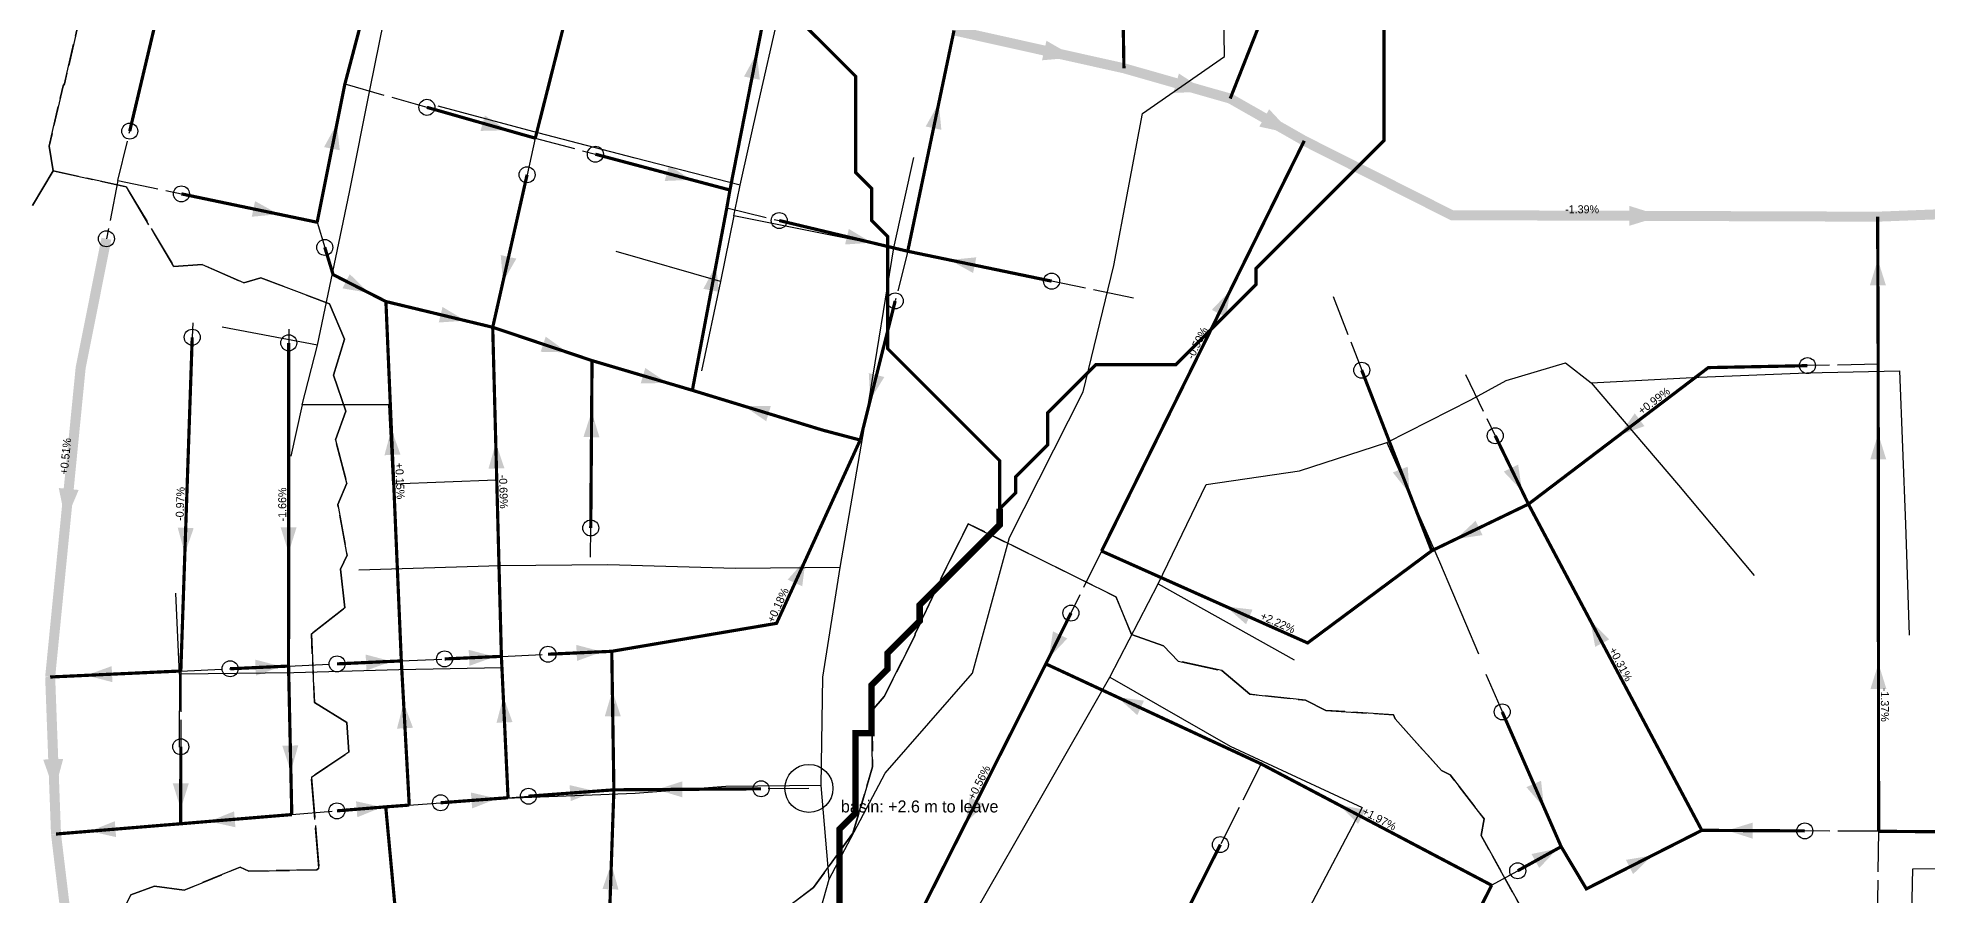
# Model space of a CAD drawing. Header units: metres. Extents: x 441395 to 476894, y 2561381 to 2578972.
# Drawn here: x 450239.8 to 450712, y 2568729.3 to 2568943.6 of the extents above; entities that cross this region are included whole.
import ezdxf
from ezdxf.enums import TextEntityAlignment as Align

# ---------------------------------------------------------------- set-up
doc = ezdxf.new("R2010")
doc.units = ezdxf.units.M
doc.header["$LTSCALE"] = 8
doc.linetypes.add('DASHDOT', pattern=[3.556, 2.54, -0.508, 0, -0.508])
doc.linetypes.add('DASHED', pattern=[1.524, 1.27, -0.254])
for name, color, linetype in [('A_ARROWS', 7, 'Continuous'), ('A_BASINS', 1, 'Continuous'), ('A_BRANCH', 7, 'Continuous'), ('A_BUILT_2006', 252, 'Continuous'), ('A_CATCHMENTS', 7, 'Continuous'), ('A_GRADIENT', 8, 'Continuous'), ('A_HEAD_GAP', 8, 'Continuous'), ('A_HEADS', 8, 'Continuous'), ('A_LATERAL', 7, 'Continuous'), ('A_STREAMS', 5, 'Continuous'), ('A_SUBMAIN', 7, 'Continuous')]:
    doc.layers.add(name, color=color, linetype=linetype)

msp = doc.modelspace()

# ---------------------------------------------------------------- linework, layer by layer
at = {"layer": 'A_ARROWS', "color": 1}
for points in [[(450499.16, 2568938.64), (450490.8, 2568937.94), (450491.89, 2568942.82)], [(450419.52, 2568939.75), (450420.25, 2568933.08), (450416.32, 2568933.86)], [(450532.01, 2568930.03), (450523.63, 2568929.82), (450525, 2568934.63)], [(450357.17, 2568920.46), (450350.47, 2568920.29), (450351.56, 2568924.13)], [(450464.99, 2568927.24), (450465.64, 2568920.57), (450461.72, 2568921.39)], [(450553.27, 2568919.57), (450545.08, 2568921.36), (450547.55, 2568925.7)], [(450314.59, 2568922.12), (450315.29, 2568915.45), (450311.37, 2568916.24)], [(450403.21, 2568908.07), (450396.51, 2568907.78), (450397.54, 2568911.65)], [(450299.99, 2568899.48), (450293.31, 2568898.84), (450294.13, 2568902.75)], [(450645.53, 2568899.04), (450637.52, 2568896.57), (450637.53, 2568901.57)], [(450448.27, 2568892.36), (450441.58, 2568891.91), (450442.51, 2568895.8)], [(450356.08, 2568882.57), (450355.53, 2568889.26), (450359.44, 2568888.38)], [(450409.31, 2568886.74), (450410.09, 2568880.08), (450406.16, 2568880.82)], [(450467.7, 2568888.05), (450474.37, 2568888.71), (450473.56, 2568884.79)], [(450699.65, 2568888.11), (450701.67, 2568881.72), (450697.67, 2568881.71)], [(450322.58, 2568879.82), (450315.97, 2568880.95), (450317.79, 2568884.51)], [(450537.83, 2568880.41), (450536.79, 2568873.79), (450533.21, 2568875.56)], [(450346.73, 2568872.87), (450340.04, 2568872.42), (450340.98, 2568876.31)], [(450372.2, 2568864.96), (450365.5, 2568865.1), (450366.77, 2568868.89)], [(450397.22, 2568857.31), (450390.51, 2568857.21), (450391.65, 2568861.05)], [(450447.87, 2568853.08), (450447.5, 2568859.77), (450451.38, 2568858.8)], [(450378.24, 2568850.17), (450380.19, 2568843.76), (450376.19, 2568843.79)], [(450416.32, 2568851.54), (450423.03, 2568851.58), (450421.86, 2568847.76)], [(450635.03, 2568844.26), (450638.92, 2568849.72), (450641.34, 2568846.53)], [(450328.2, 2568845.74), (450330.47, 2568839.43), (450326.47, 2568839.26)], [(450699.75, 2568844.6), (450701.76, 2568838.21), (450697.76, 2568838.2)], [(450354.29, 2568842.34), (450356.45, 2568836), (450352.46, 2568835.89)], [(450582.63, 2568829.71), (450578.45, 2568834.96), (450582.18, 2568836.4)], [(450610.77, 2568830.28), (450606.17, 2568835.16), (450609.77, 2568836.91)], [(450594.25, 2568818.32), (450599.14, 2568822.9), (450600.88, 2568819.3)], [(450431.71, 2568813.18), (450430.87, 2568806.52), (450427.23, 2568808.19)], [(450536.74, 2568801.47), (450543.4, 2568800.69), (450541.77, 2568797.03)], [(450627.79, 2568797.97), (450632.56, 2568793.26), (450629.03, 2568791.38)], [(450380.89, 2568790.16), (450374.59, 2568787.87), (450374.4, 2568791.87)], [(450328.25, 2568787.76), (450321.95, 2568785.47), (450321.77, 2568789.46)], [(450354.01, 2568788.93), (450347.7, 2568786.64), (450347.52, 2568790.64)], [(450699.81, 2568787.23), (450701.81, 2568780.83), (450697.81, 2568780.83)], [(450356.17, 2568778.88), (450358.47, 2568772.58), (450354.47, 2568772.39)], [(450383.42, 2568780.43), (450385.52, 2568774.06), (450381.52, 2568774)], [(450331.25, 2568777.45), (450333.6, 2568771.17), (450329.61, 2568770.95)], [(450354.6, 2568753.48), (450348.37, 2568751.01), (450348.07, 2568755)], [(450379.25, 2568755.32), (450373.02, 2568752.85), (450372.72, 2568756.84)], [(450394.51, 2568755.73), (450400.9, 2568757.78), (450400.93, 2568753.78)], [(450616.23, 2568751.27), (450611.83, 2568756.33), (450615.5, 2568757.93)], [(450325.9, 2568751.34), (450319.68, 2568748.82), (450319.36, 2568752.81)], [(450661.97, 2568745.51), (450668.38, 2568747.47), (450668.35, 2568743.47)], [(450619.67, 2568740.99), (450615.05, 2568736.14), (450613.11, 2568739.63)], [(450383.16, 2568737.21), (450384.94, 2568730.74), (450380.94, 2568730.88)], [(450643.31, 2568739.28), (450638.51, 2568734.6), (450636.7, 2568738.17)]]:
    msp.add_solid(points, dxfattribs=at)
at = {"layer": 'A_ARROWS', "color": 2}
for points in [[(450246.78, 2568822.87), (450245.07, 2568831.07), (450250.05, 2568830.58)], [(450276.58, 2568814.7), (450274.8, 2568821.17), (450278.8, 2568821.03)], [(450302.52, 2568814.88), (450300.52, 2568821.28), (450304.52, 2568821.28)], [(450492.49, 2568788.62), (450493.53, 2568795.25), (450497.12, 2568793.48)], [(450300.66, 2568786.49), (450294.36, 2568784.2), (450294.17, 2568788.2)], [(450251.99, 2568784.27), (450258.3, 2568786.56), (450258.48, 2568782.56)], [(450509.63, 2568778.82), (450516.28, 2568777.94), (450514.59, 2568774.31)], [(450243.99, 2568755.31), (450241.19, 2568763.22), (450246.19, 2568763.4)], [(450303.07, 2568760.32), (450300.93, 2568766.67), (450304.93, 2568766.76)], [(450275.56, 2568750.88), (450273.57, 2568757.28), (450277.57, 2568757.28)], [(450282.67, 2568747.77), (450288.89, 2568750.29), (450289.22, 2568746.31)], [(450471.62, 2568747.17), (450472.71, 2568753.78), (450476.28, 2568751.98)], [(450565.03, 2568751.88), (450571.62, 2568750.67), (450569.76, 2568747.13)], [(450252.87, 2568745.32), (450259.08, 2568747.83), (450259.41, 2568743.85)]]:
    msp.add_solid(points, dxfattribs=at)
at = {"layer": 'A_BASINS', "color": 1}
msp.add_circle((450432.53, 2568756.01), 6, dxfattribs=at)
at = {"layer": 'A_BRANCH', "color": 1, "const_width": 0.8}
for points in [[(450262.81, 2568920.23), (450280.72, 2568995.75)], [(450337.07, 2568926.18), (450364.16, 2568918.47)], [(450379.17, 2568914.47), (450412.8, 2568905.52)], [(450362.11, 2568909.34), (450353.52, 2568871.23)], [(450275.72, 2568904.56), (450309.64, 2568897.47)], [(450425.11, 2568897.9), (450457.23, 2568890.22)], [(450311.56, 2568891.18), (450313.64, 2568884.38), (450326.83, 2568877.66)], [(450454.1, 2568877.81), (450445.35, 2568843.05)], [(450682.07, 2568861.64), (450676.05, 2568861.52), (450657.29, 2568861.15), (450612.34, 2568827.04)], [(450314.62, 2568787.13), (450330.68, 2568787.87)], [(450341.49, 2568788.36), (450355.69, 2568789.01)], [(450367.33, 2568789.54), (450383.27, 2568790.27)], [(450340.5, 2568752.43), (450357.35, 2568753.69)], [(450362.46, 2568754.07), (450383.8, 2568755.66)], [(450271.21, 2568714.77), (450329.06, 2568726.94), (450326.79, 2568751.41)], [(450314.59, 2568750.41), (450326.79, 2568751.41)], [(450681.41, 2568745.4), (450655.67, 2568745.54)]]:
    msp.add_lwpolyline(points, dxfattribs=at)
at = {"layer": 'A_BRANCH', "color": 2, "const_width": 0.8}
for points in [[(450498.02, 2568799.83), (450491.75, 2568787.13)], [(450287.9, 2568785.91), (450302.5, 2568786.58)], [(450275.57, 2568766.43), (450275.56, 2568747.19)]]:
    msp.add_lwpolyline(points, dxfattribs=at)
at = {"layer": 'A_BRANCH', "color": 2, "linetype": 'DASHED', "const_width": 0.8}
msp.add_lwpolyline([(450535.36, 2568741.98), (450514.27, 2568700.1)], dxfattribs=at)
at = {"layer": 'A_BRANCH', "color": 1, "linetype": 'DASHED', "const_width": 0.8}
msp.add_lwpolyline([(450609.66, 2568735.44), (450620.52, 2568741.46)], dxfattribs=at)
at = {"layer": 'A_BUILT_2006', "color": 252}
for points in [[(450536.39, 2568938.88), (450535.69, 2568983.7)], [(450322.89, 2568930.9), (450327.44, 2568953.53)], [(450420, 2568927.63), (450424.74, 2568948.47)], [(450515.87, 2568924.62), (450536.39, 2568938.88)], [(450317.74, 2568905), (450322.89, 2568930.9)], [(450364.79, 2568919.84), (450339.87, 2568926.43)], [(450415.35, 2568906.71), (450420, 2568927.63)], [(450508.75, 2568886.68), (450515.87, 2568924.62)], [(450389.1, 2568913.47), (450364.79, 2568919.84)], [(450415.35, 2568906.71), (450389.1, 2568913.47)], [(450453.78, 2568891.06), (450458.76, 2568913.67)], [(450413.8, 2568899.1), (450414.58, 2568903.1), (450415.35, 2568906.71)], [(450309.76, 2568866.72), (450317.74, 2568905)], [(450413.8, 2568899.1), (450410.44, 2568882.66)], [(450453.78, 2568891.06), (450413.8, 2568899.1)], [(450447.5, 2568852.59), (450453.78, 2568891.06)], [(450410.44, 2568882.66), (450384.4, 2568890.15)], [(450501.11, 2568855.07), (450508.75, 2568886.68)], [(450410.44, 2568882.66), (450405.68, 2568860.34)], [(450309.76, 2568866.72), (450285.87, 2568871.26)], [(450305.94, 2568851.87), (450309.76, 2568866.72)], [(450597.91, 2568853.13), (450606.75, 2568857.9)], [(450606.75, 2568857.9), (450621.61, 2568862.36), (450628.05, 2568857.36)], [(450628.05, 2568857.36), (450654.93, 2568858.74)], [(450654.93, 2568858.74), (450681.92, 2568859.88)], [(450681.92, 2568859.88), (450705.11, 2568860.34)], [(450705.11, 2568860.34), (450706.55, 2568822.03)], [(450482.69, 2568818.71), (450501.11, 2568855.07)], [(450576.97, 2568842.45), (450597.91, 2568853.13)], [(450628.05, 2568857.36), (450649.81, 2568831.78)], [(450305.94, 2568851.87), (450303.05, 2568839.02)], [(450327.59, 2568851.89), (450305.94, 2568851.87)], [(450328.58, 2568832.02), (450327.59, 2568851.89)], [(450440.35, 2568811.24), (450447.5, 2568852.59)], [(450555.12, 2568835.39), (450576.97, 2568842.45)], [(450576.97, 2568842.45), (450590.11, 2568812.65)], [(450531.83, 2568831.96), (450555.12, 2568835.39)], [(450354.36, 2568833.07), (450328.58, 2568832.02)], [(450355.29, 2568811.59), (450354.36, 2568833.07)], [(450519.82, 2568807.09), (450531.83, 2568831.96)], [(450649.81, 2568831.78), (450668.79, 2568809.24)], [(450706.55, 2568822.03), (450707.52, 2568794.3)], [(450473.4, 2568784.82), (450482.69, 2568818.71)], [(450355.29, 2568811.59), (450320.09, 2568810.54)], [(450382.29, 2568811.86), (450355.29, 2568811.59)], [(450355.29, 2568811.59), (450355.74, 2568786.14)], [(450414.22, 2568810.93), (450382.29, 2568811.86)], [(450440.35, 2568811.24), (450414.22, 2568810.93)], [(450436.03, 2568783.83), (450440.35, 2568811.24)], [(450590.11, 2568812.65), (450599.9, 2568789.68)], [(450507.74, 2568783.77), (450519.82, 2568807.09)], [(450519.82, 2568807.09), (450553.76, 2568788.1)], [(450275.23, 2568784.56), (450274.35, 2568804.83)], [(450275.23, 2568784.56), (450275.2, 2568766.28)], [(450303.85, 2568784.87), (450275.23, 2568784.56)], [(450330.04, 2568785.61), (450303.85, 2568784.87)], [(450355.74, 2568786.14), (450330.04, 2568785.61)], [(450435.6, 2568756.73), (450436.03, 2568783.83)], [(450451.62, 2568759.79), (450473.4, 2568784.82)], [(450490.84, 2568754.27), (450507.74, 2568783.77)], [(450507.74, 2568783.77), (450537.84, 2568766.59)], [(450537.84, 2568766.59), (450570.8, 2568751.22)], [(450437.6, 2568733.36), (450451.62, 2568759.79)], [(450389.13, 2568754.72), (450356.82, 2568753.52)], [(450411.79, 2568756.47), (450389.13, 2568754.72)], [(450435.6, 2568756.73), (450411.79, 2568756.47)], [(450437.6, 2568733.36), (450435.6, 2568756.73)], [(450473.94, 2568724.76), (450490.84, 2568754.27)], [(450570.8, 2568751.22), (450557.53, 2568726.08)], [(450707.56, 2568697.97), (450708.42, 2568735.91)], [(450708.42, 2568735.91), (450734.2, 2568736.2)], [(450428.92, 2568702.51), (450437.6, 2568733.36)]]:
    msp.add_lwpolyline(points, dxfattribs=at)
at = {"layer": 'A_CATCHMENTS', "color": 3, "linetype": 'DASHED'}
msp.add_lwpolyline([(450249.85, 2568946.56), (450246.52, 2568932.07), (450246.16, 2568931.56), (450242.67, 2568916.51), (450243.66, 2568910.31), (450238.54, 2568901.62)], dxfattribs=at)
at = {"layer": 'A_CATCHMENTS', "color": 1, "linetype": 'DASHED'}
for points in [[(450258.3, 2568719.96), (450263.1, 2568729.43), (450269, 2568731.56), (450276.44, 2568730.57), (450290.42, 2568736.37), (450292.55, 2568735.3), (450309.57, 2568735.71), (450310.09, 2568736.08), (450308.21, 2568758.86), (450317.53, 2568765.05), (450317.06, 2568772.49), (450308.99, 2568777.44), (450308.21, 2568794.65), (450308.21, 2568794.65), (450316.56, 2568801.14), (450315.47, 2568810.8), (450317.13, 2568814.27), (450314.79, 2568826.95), (450317.04, 2568832.26), (450314.22, 2568843.1), (450316.84, 2568850.24), (450313.77, 2568859.25), (450316.51, 2568868.22), (450312.73, 2568877.11), (450295.61, 2568883.59), (450291.31, 2568882.33), (450280.88, 2568886.93), (450273.86, 2568886.4), (450261.92, 2568906.35), (450243.66, 2568910.31), (450242.67, 2568916.51), (450246.16, 2568931.56), (450246.52, 2568932.07), (450249.85, 2568946.56)], [(450614.28, 2568719.42), (450600.5, 2568744.28), (450601.28, 2568748.42), (450592.77, 2568759.42), (450590.61, 2568760.45), (450579.03, 2568773.39), (450578.59, 2568774.38), (450561.75, 2568775.52), (450556.65, 2568778.08), (450542.7, 2568779.54), (450535.7, 2568785.44), (450524.77, 2568787.84), (450521.14, 2568791.67), (450513.13, 2568794.46), (450509.26, 2568803.91), (450472.32, 2568822.16), (450465.56, 2568808.52), (450465.44, 2568808.03), (450459.09, 2568794.6), (450458.99, 2568794.13), (450451.34, 2568778.97), (450448.23, 2568775.44), (450448.45, 2568761.42), (450443.55, 2568744.87), (450433.69, 2568731.27), (450419.31, 2568720.37)]]:
    msp.add_lwpolyline(points, dxfattribs=at)
at = {"layer": 'A_CATCHMENTS', "color": 2, "linetype": 'DASHED'}
for points in [[(450238.54, 2568901.62), (450243.66, 2568910.31), (450261.92, 2568906.35), (450273.86, 2568886.4), (450280.88, 2568886.93), (450291.31, 2568882.33), (450295.61, 2568883.59), (450312.73, 2568877.11), (450316.51, 2568868.22), (450313.77, 2568859.25), (450316.84, 2568850.24), (450314.22, 2568843.1), (450317.04, 2568832.26), (450314.79, 2568826.95), (450317.13, 2568814.27), (450315.47, 2568810.8), (450316.56, 2568801.14), (450308.21, 2568794.65), (450308.99, 2568777.44), (450317.06, 2568772.49), (450317.53, 2568765.05), (450308.21, 2568758.86), (450310.09, 2568736.08), (450309.57, 2568735.71), (450292.55, 2568735.3), (450290.42, 2568736.37), (450276.44, 2568730.57), (450269, 2568731.56), (450263.1, 2568729.43), (450258.3, 2568719.96)], [(450419.31, 2568720.37), (450433.69, 2568731.27), (450443.55, 2568744.87), (450448.45, 2568761.42), (450448.23, 2568775.44), (450451.34, 2568778.97), (450458.99, 2568794.13), (450459.09, 2568794.6), (450465.44, 2568808.03), (450465.56, 2568808.52), (450472.32, 2568822.16), (450509.26, 2568803.91), (450513.13, 2568794.46), (450521.14, 2568791.67), (450524.77, 2568787.84), (450535.7, 2568785.44), (450542.7, 2568779.54), (450556.65, 2568778.08), (450561.75, 2568775.52), (450578.59, 2568774.38), (450579.03, 2568773.39), (450590.61, 2568760.45), (450592.77, 2568759.42), (450601.28, 2568748.42), (450600.5, 2568744.28), (450614.28, 2568719.42)]]:
    msp.add_lwpolyline(points, dxfattribs=at)
at = {"layer": 'A_HEAD_GAP', "color": 8, "linetype": 'DASHED'}
for points in [[(450316.58, 2568932.02), (450337.07, 2568926.18)], [(450259.88, 2568907.87), (450262.81, 2568920.23)], [(450364.16, 2568918.47), (450362.11, 2568909.34)], [(450364.16, 2568918.47), (450379.17, 2568914.47)], [(450259.88, 2568907.87), (450256.98, 2568893.35)], [(450259.88, 2568907.87), (450275.72, 2568904.56)], [(450412.01, 2568901.03), (450425.11, 2568897.9)], [(450309.64, 2568897.47), (450311.56, 2568891.18)], [(450457.23, 2568890.22), (450454.1, 2568877.81)], [(450513.62, 2568878.51), (450493.19, 2568882.75)], [(450563.52, 2568878.93), (450570.68, 2568860.5)], [(450278.55, 2568872.35), (450278.43, 2568868.73)], [(450302.55, 2568870.75), (450302.55, 2568867.34)], [(450596.62, 2568859.43), (450604.05, 2568844.12)], [(450699.74, 2568862), (450682.07, 2568861.64)], [(450377.96, 2568813.78), (450378.02, 2568821.08)], [(450505.68, 2568815.32), (450498.02, 2568799.83)], [(450302.5, 2568786.58), (450314.62, 2568787.13)], [(450330.68, 2568787.87), (450341.49, 2568788.36)], [(450355.69, 2568789.01), (450367.33, 2568789.54)], [(450275.58, 2568785.35), (450275.57, 2568766.43)], [(450275.58, 2568785.35), (450287.9, 2568785.91)], [(450601.68, 2568784.54), (450605.79, 2568775.14)], [(450545.52, 2568762.15), (450535.36, 2568741.98)], [(450357.35, 2568753.69), (450362.46, 2568754.07)], [(450432.53, 2568756.01), (450420.58, 2568755.92)], [(450303.31, 2568749.48), (450314.59, 2568750.41)], [(450332.66, 2568751.85), (450340.5, 2568752.43)], [(450699.85, 2568745.3), (450681.41, 2568745.4)], [(450699.85, 2568745.3), (450699.45, 2568722.85)], [(450603.14, 2568731.82), (450609.66, 2568735.44)]]:
    msp.add_lwpolyline(points, dxfattribs=at)
at = {"layer": 'A_HEADS', "color": 1}
for centre in [(450337.07, 2568926.18), (450262.81, 2568920.23), (450379.17, 2568914.47), (450362.11, 2568909.34), (450275.72, 2568904.56), (450425.11, 2568897.9), (450311.56, 2568891.18), (450493.19, 2568882.75), (450454.1, 2568877.81), (450682.07, 2568861.64), (450570.68, 2568860.5), (450604.05, 2568844.12), (450378.02, 2568821.08), (450314.62, 2568787.13), (450341.49, 2568788.36), (450367.33, 2568789.54), (450605.79, 2568775.14), (450340.5, 2568752.43), (450362.46, 2568754.07), (450420.58, 2568755.92), (450314.59, 2568750.41), (450681.41, 2568745.4), (450609.66, 2568735.44)]:
    msp.add_circle(centre, 2, dxfattribs=at)
at = {"layer": 'A_HEADS', "color": 2}
for centre in [(450256.98, 2568893.35), (450278.43, 2568868.73), (450302.55, 2568867.34), (450498.02, 2568799.83), (450287.9, 2568785.91), (450275.57, 2568766.43), (450535.36, 2568741.98)]:
    msp.add_circle(centre, 2, dxfattribs=at)
at = {"layer": 'A_LATERAL', "color": 1, "const_width": 0.8}
for points in [[(450545.92, 2569067.29), (450549.71, 2568958.5), (450537.82, 2568928.37)], [(450509.95, 2569015.02), (450511.26, 2568935.94)], [(450316.58, 2568932.02), (450329.32, 2568980.26)], [(450364.16, 2568918.47), (450376.7, 2568968.07)], [(450699.74, 2568862), (450699.61, 2568898.86)], [(450326.83, 2568877.66), (450353.52, 2568871.23)], [(450353.52, 2568871.23), (450378.34, 2568862.9)], [(450378.34, 2568862.9), (450403.41, 2568855.48)], [(450699.79, 2568808.51), (450699.74, 2568862)], [(450612.34, 2568827.04), (450588.19, 2568815.4)], [(450588.19, 2568815.4), (450557.16, 2568792.36), (450505.68, 2568815.32)], [(450326.79, 2568751.41), (450332.66, 2568751.85)], [(450620.52, 2568741.46), (450626.82, 2568730.91), (450655.67, 2568745.54)]]:
    msp.add_lwpolyline(points, dxfattribs=at)
at = {"layer": 'A_LATERAL', "color": 1, "linetype": 'DASHDOT', "const_width": 0.8}
for points in [[(450412.8, 2568905.52), (450422.72, 2568956.03)], [(450457.23, 2568890.22), (450468.8, 2568945.4)], [(450309.64, 2568897.47), (450316.58, 2568932.02)], [(450505.68, 2568815.32), (450556.32, 2568917.83)], [(450493.19, 2568882.75), (450457.23, 2568890.22)], [(450355.69, 2568789.01), (450353.52, 2568871.23)], [(450378.02, 2568821.08), (450378.34, 2568862.9)], [(450570.68, 2568860.5), (450588.19, 2568815.4)], [(450445.35, 2568843.05), (450435.95, 2568845.54), (450403.41, 2568855.48)], [(450604.05, 2568844.12), (450612.34, 2568827.04)], [(450699.85, 2568745.3), (450699.79, 2568808.51)], [(450383.8, 2568755.66), (450383.27, 2568790.27)], [(450605.79, 2568775.14), (450620.52, 2568741.46)], [(450381.86, 2568699.53), (450383.8, 2568755.66)], [(450420.58, 2568755.92), (450383.8, 2568755.66)]]:
    msp.add_lwpolyline(points, dxfattribs=at)
at = {"layer": 'A_LATERAL', "color": 1, "linetype": 'DASHED', "const_width": 0.8}
for points in [[(450412.01, 2568901.03), (450412.8, 2568905.52)], [(450403.41, 2568855.48), (450412.01, 2568901.03)], [(450330.68, 2568787.87), (450326.83, 2568877.66)], [(450383.27, 2568790.27), (450424.45, 2568797.26), (450445.35, 2568843.05)], [(450655.67, 2568745.54), (450612.34, 2568827.04)], [(450332.66, 2568751.85), (450330.68, 2568787.87)], [(450357.35, 2568753.69), (450355.69, 2568789.01)], [(450755.35, 2568744.9), (450699.85, 2568745.3)]]:
    msp.add_lwpolyline(points, dxfattribs=at)
at = {"layer": 'A_LATERAL', "color": 2, "linetype": 'DASHDOT', "const_width": 0.8}
for points in [[(450278.43, 2568868.73), (450275.58, 2568785.35)], [(450302.55, 2568867.34), (450302.5, 2568786.58)], [(450303.31, 2568749.48), (450275.56, 2568747.19)]]:
    msp.add_lwpolyline(points, dxfattribs=at)
at = {"layer": 'A_LATERAL', "color": 2, "const_width": 0.8}
for points in [[(450491.75, 2568787.13), (450461.19, 2568726.48)], [(450545.52, 2568762.15), (450491.75, 2568787.13)], [(450275.58, 2568785.35), (450242.93, 2568783.85)], [(450603.14, 2568731.82), (450545.52, 2568762.15)], [(450593.53, 2568712.72), (450603.14, 2568731.82)]]:
    msp.add_lwpolyline(points, dxfattribs=at)
at = {"layer": 'A_LATERAL', "color": 2, "linetype": 'DASHED', "const_width": 0.8}
for points in [[(450302.5, 2568786.58), (450303.31, 2568749.48)], [(450275.56, 2568747.19), (450244.39, 2568744.62)]]:
    msp.add_lwpolyline(points, dxfattribs=at)
at = {"layer": 'A_STREAMS', "color": 5}
for points, const_width in [([(450432.19, 2568945.93), (450436.2, 2568941.93), (450440.2, 2568937.93), (450444.2, 2568933.93), (450444.2, 2568929.92), (450444.2, 2568925.92), (450444.2, 2568921.92), (450444.2, 2568917.92), (450444.2, 2568913.92), (450444.2, 2568909.92), (450448.2, 2568905.91), (450448.2, 2568901.91), (450448.2, 2568897.91), (450452.2, 2568893.91), (450452.2, 2568889.91), (450452.2, 2568885.9), (450452.2, 2568881.9), (450452.2, 2568877.9), (450452.2, 2568873.9), (450452.2, 2568869.9), (450452.2, 2568865.9), (450456.2, 2568861.89), (450460.21, 2568857.89), (450464.21, 2568853.89), (450468.21, 2568849.89), (450472.21, 2568845.89), (450476.21, 2568841.88), (450480.21, 2568837.88), (450480.21, 2568833.88), (450480.21, 2568829.88), (450480.21, 2568825.88)], 0.8), ([(450576.26, 2568945.93), (450576.26, 2568941.93), (450576.26, 2568937.93), (450576.26, 2568933.93), (450576.26, 2568929.92), (450576.26, 2568925.92), (450576.26, 2568921.92), (450576.26, 2568917.92), (450572.25, 2568913.92), (450568.25, 2568909.92), (450564.25, 2568905.91), (450560.25, 2568901.91), (450556.25, 2568897.91), (450552.25, 2568893.91), (450548.24, 2568889.91), (450544.24, 2568885.9), (450544.24, 2568881.9), (450540.24, 2568877.9), (450536.24, 2568873.9), (450532.24, 2568869.9), (450528.24, 2568865.9), (450524.23, 2568861.89), (450520.23, 2568861.89), (450516.23, 2568861.89), (450512.23, 2568861.89), (450508.23, 2568861.89), (450504.22, 2568861.89), (450500.22, 2568857.89), (450496.22, 2568853.89), (450492.22, 2568849.89), (450492.22, 2568845.89), (450492.22, 2568841.88), (450488.22, 2568837.88), (450484.22, 2568833.88), (450484.22, 2568829.88), (450480.21, 2568825.88)], 0.8), ([(450480.21, 2568825.88), (450480.21, 2568821.88), (450476.21, 2568817.87), (450472.21, 2568813.87), (450468.21, 2568809.87), (450464.21, 2568805.87), (450460.21, 2568801.87), (450460.21, 2568797.87), (450456.2, 2568793.86), (450452.2, 2568789.86), (450452.2, 2568785.86), (450448.2, 2568781.86), (450448.2, 2568777.86), (450448.2, 2568773.85), (450448.2, 2568769.85), (450444.2, 2568769.85), (450444.2, 2568765.85), (450444.2, 2568761.85), (450444.2, 2568757.85), (450444.2, 2568753.85), (450444.2, 2568749.84), (450440.2, 2568745.84), (450440.2, 2568741.84), (450440.2, 2568737.84), (450440.2, 2568733.84), (450440.2, 2568729.83), (450440.2, 2568725.83)], 1.6)]:
    msp.add_lwpolyline(points, dxfattribs=dict(at, const_width=const_width))
at = {"layer": 'A_SUBMAIN', "color": 1, "const_width": 2.5}
for points in [[(450468.8, 2568945.4), (450511.26, 2568935.94)], [(450511.26, 2568935.94), (450537.82, 2568928.37)], [(450537.82, 2568928.37), (450556.32, 2568917.83)]]:
    msp.add_lwpolyline(points, dxfattribs=at)
at = {"layer": 'A_SUBMAIN', "color": 1, "linetype": 'DASHDOT', "const_width": 2.5}
for points in [[(450556.32, 2568917.83), (450593.21, 2568899.23), (450699.61, 2568898.86)], [(450699.61, 2568898.86), (450770.14, 2568901.62)]]:
    msp.add_lwpolyline(points, dxfattribs=at)
at = {"layer": 'A_SUBMAIN', "color": 2, "const_width": 2.5}
for points in [[(450256.98, 2568893.35), (450250.55, 2568861.13), (450242.93, 2568783.85)], [(450242.93, 2568783.85), (450244.39, 2568744.62)], [(450244.39, 2568744.62), (450248.56, 2568710)]]:
    msp.add_lwpolyline(points, dxfattribs=at)

# ---------------------------------------------------------------- texts
at = {"layer": 'A_BASINS', "color": 1}
msp.add_text('basin: +2.6 m to leave', height=3, dxfattribs=at).set_placement((450440.53, 2568750.01))
at = {"layer": 'A_GRADIENT', "color": 1}
for s, rotation, p in [('-1.39%', -0.1987, (450625.75, 2568899.11)), ('-0.50%', 63.7099, (450531, 2568866.58)), ('+0.99%', 37.1871, (450644.68, 2568851.58)), ('+0.15%', 272.4558, (450328.75, 2568832.76)), ('-0.69%', 271.5126, (450354.61, 2568830.12)), ('+0.18%', 65.4653, (450426.23, 2568801.16)), ('+2.22%', 335.9607, (450549.07, 2568795.97)), ('+0.31%', 298.0014, (450634, 2568786.29)), ('-1.37%', 270.0539, (450699.82, 2568776.91))]:
    msp.add_text(s, height=2, rotation=rotation, dxfattribs=at).set_placement(p, align=Align.BOTTOM_CENTER)
at = {"layer": 'A_GRADIENT', "color": 2}
for s, rotation, p in [('+0.51%', 84.3676, (450248.35, 2568838.84)), ('-0.97%', 88.0446, (450277, 2568827.04)), ('-1.66%', 89.967, (450302.52, 2568826.96)), ('+0.56%', 63.2605, (450476.47, 2568756.8)), ('+1.97%', 332.2452, (450574.33, 2568746.99))]:
    msp.add_text(s, height=2, rotation=rotation, dxfattribs=at).set_placement(p, align=Align.BOTTOM_CENTER)

doc.saveas('drawing.dxf')
